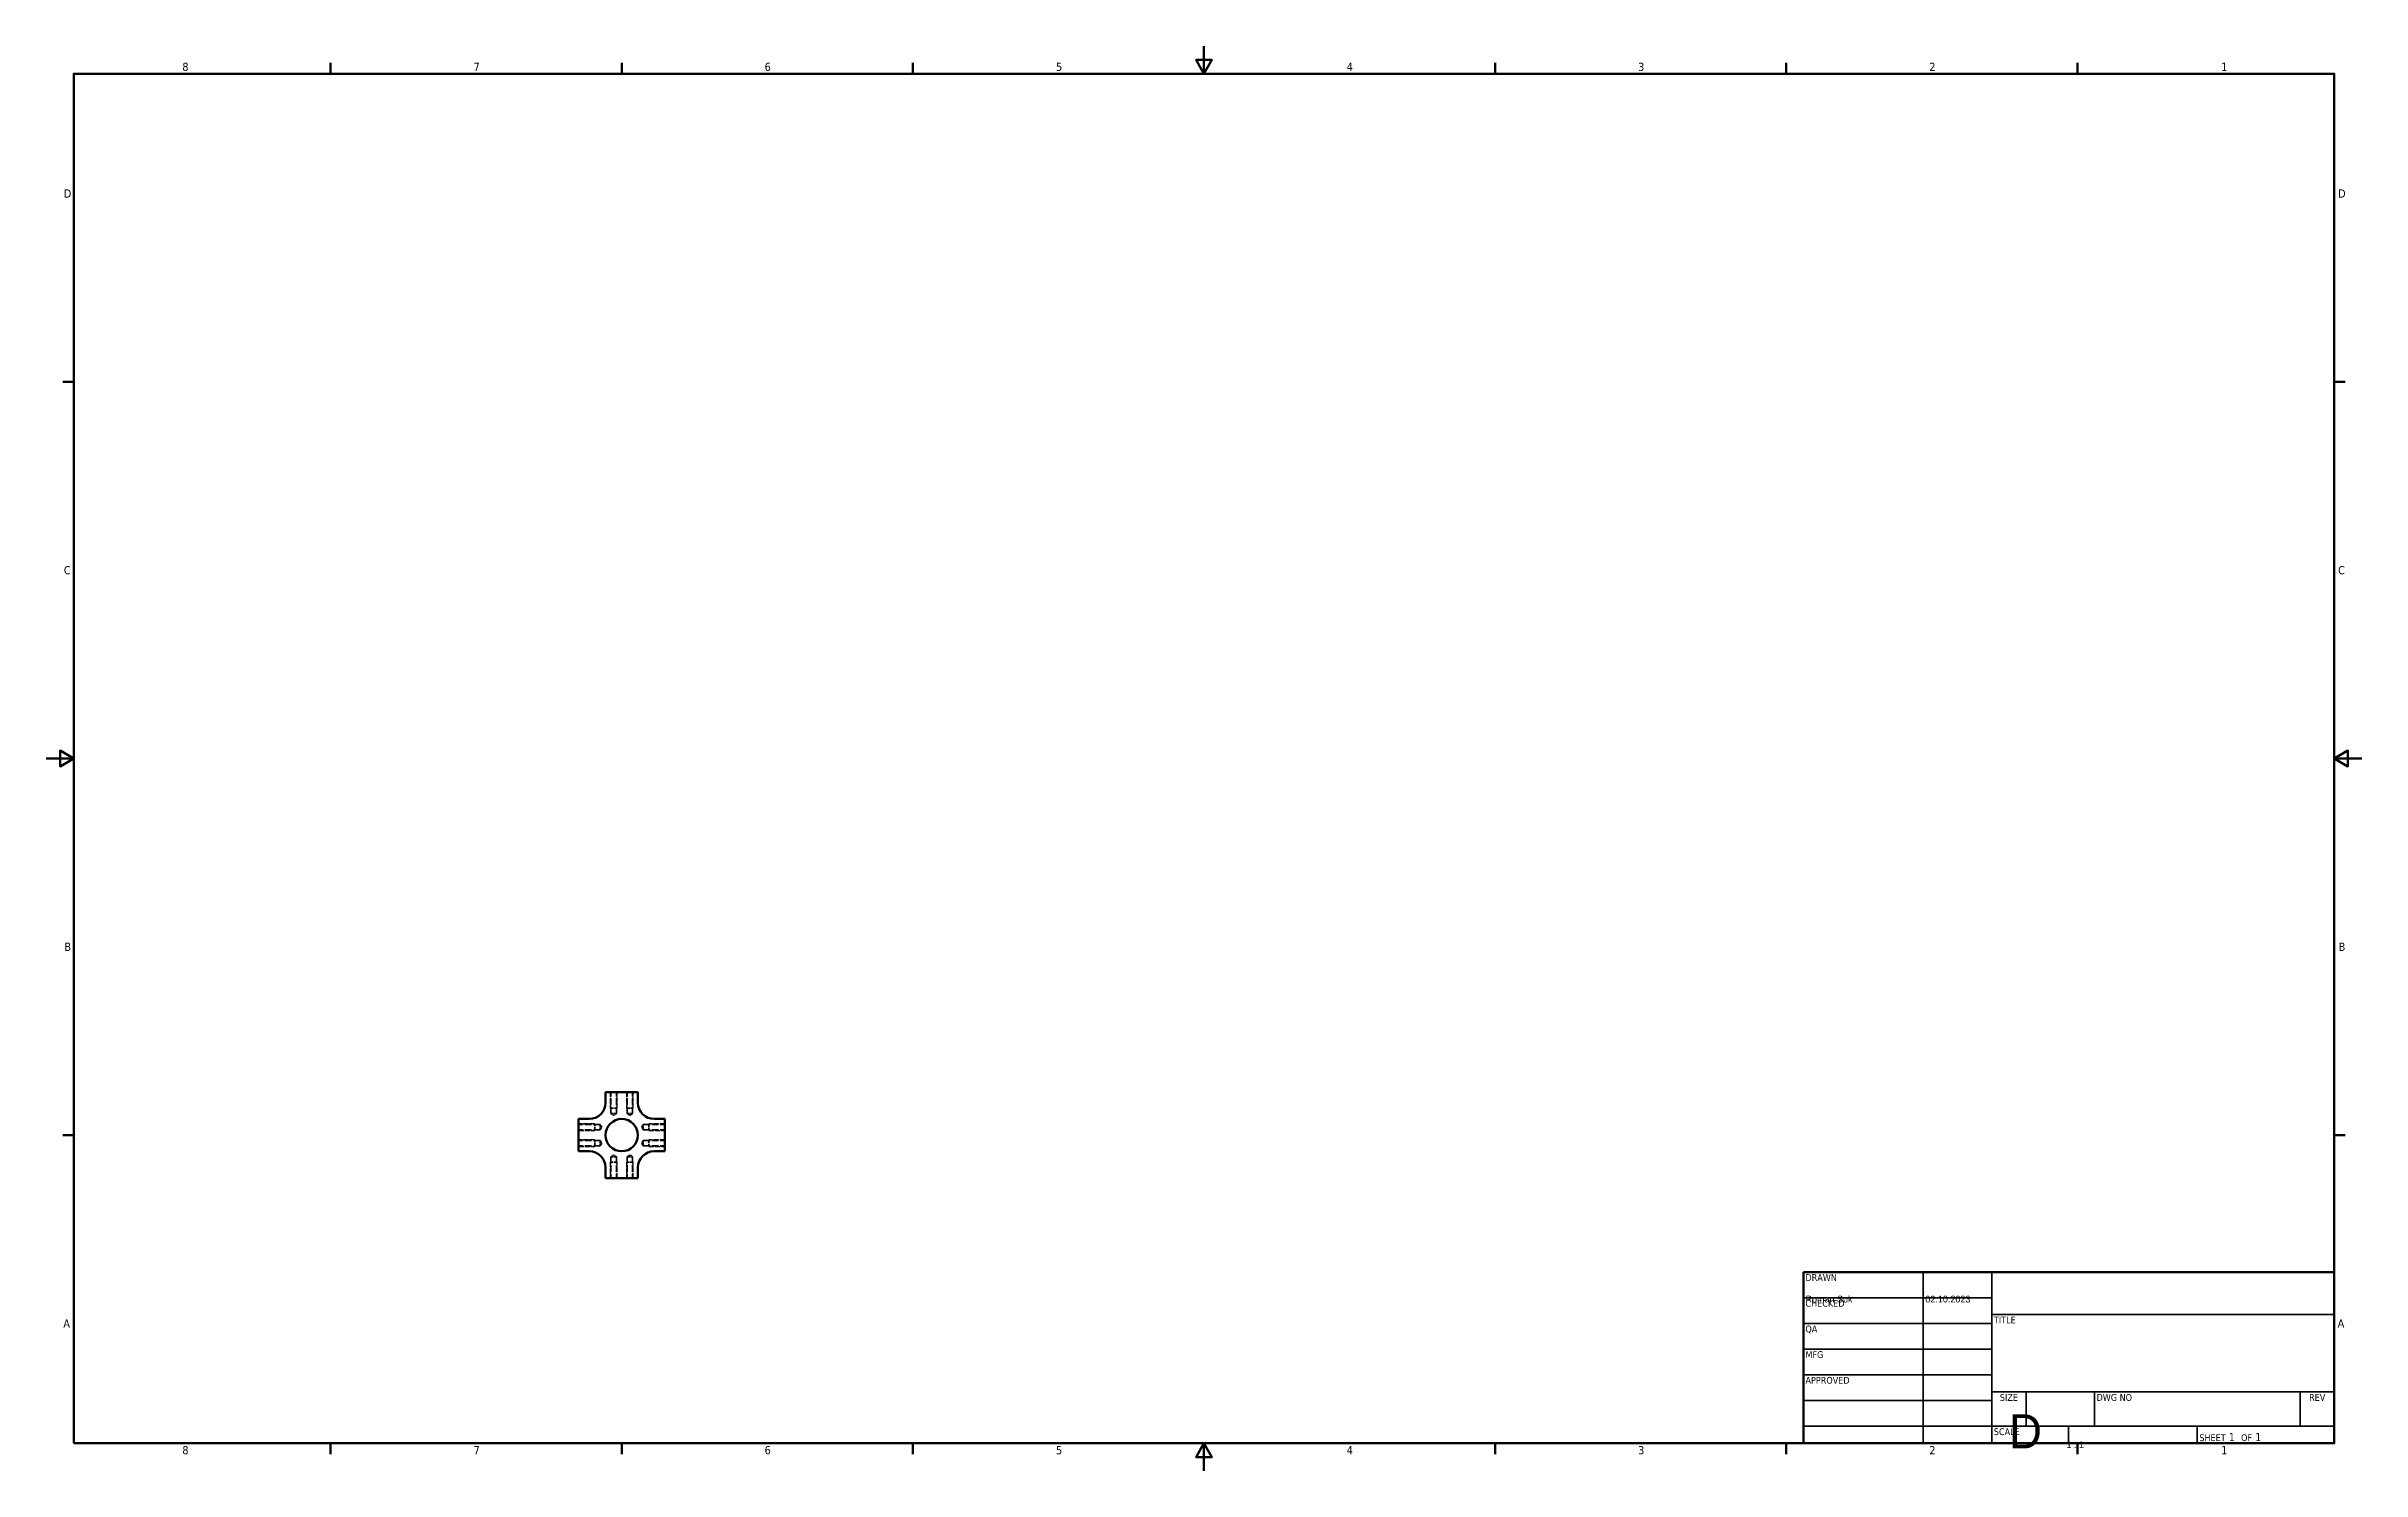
# Model space of a CAD drawing. Header units: millimetres. Extents: x 3 to 861, y 15 to 544.
import ezdxf
from ezdxf.enums import TextEntityAlignment as Align

# ---------------------------------------------------------------- set-up
doc = ezdxf.new("R2018")
doc.units = ezdxf.units.MM
doc.linetypes.add('DASHED', pattern=[0.2067, 0.1654, -0.0413])
for name, color, linetype, lineweight in [('Border (ANSI)', 7, 'Continuous', 70), ('Hidden (ANSI)', 7, 'DASHED', 35), ('Hidden Narrow (ANSI)', 7, 'DASHED', 25), ('Title (ANSI)', 7, 'Continuous', 50), ('Visible (ANSI)', 7, 'Continuous', 50)]:
    doc.layers.add(name, color=color, linetype=linetype, lineweight=lineweight)
doc.styles.add('Note Text (ANSI)', font='tahoma.ttf')
doc.styles.add('Text Style38', font='tahoma.ttf')

# ---------------------------------------------------------------- blocks, each defined once
blk = doc.blocks.new('Borders Default Border')
at = {"layer": 'Border (ANSI)'}
for p, q in [((107.95, 533.4), (107.95, 537.46)), ((215.9, 533.4), (215.9, 537.46)), ((323.85, 533.4), (323.85, 537.46)), ((539.75, 533.4), (539.75, 537.46)), ((647.7, 533.4), (647.7, 537.46)), ((755.65, 533.4), (755.65, 537.46)), ((12.7, 419.1), (8.64, 419.1)), ((850.9, 419.1), (854.96, 419.1)), ((12.7, 139.7), (8.64, 139.7)), ((850.9, 139.7), (854.96, 139.7)), ((107.95, 25.4), (107.95, 21.34)), ((215.9, 25.4), (215.9, 21.34)), ((323.85, 25.4), (323.85, 21.34)), ((539.75, 25.4), (539.75, 21.34)), ((647.7, 25.4), (647.7, 21.34)), ((755.65, 25.4), (755.65, 21.34))]:
    blk.add_line(p, q, dxfattribs=at)
at = {"layer": 'Border (ANSI)', "flags": 128}
for points in [[(431.8, 543.56), (431.8, 533.4), (428.87, 538.48), (434.73, 538.48), (431.8, 533.4)], [(12.7, 25.4), (12.7, 533.4), (850.9, 533.4), (850.9, 25.4), (12.7, 25.4)], [(2.54, 279.4), (12.7, 279.4), (7.62, 282.33), (7.62, 276.47), (12.7, 279.4)], [(861.06, 279.4), (850.9, 279.4), (855.98, 282.33), (855.98, 276.47), (850.9, 279.4)], [(431.8, 15.24), (431.8, 25.4), (428.87, 20.32), (434.73, 20.32), (431.8, 25.4)]]:
    blk.add_lwpolyline(points, dxfattribs=at)
at = {"layer": 'Border (ANSI)', "char_height": 3.05, "attachment_point": 7, "style": 'Note Text (ANSI)'}
for s, insert in [('8', (52.98, 534.35)), ('7', (160.98, 534.42)), ('6', (268.9, 534.35)), ('5', (376.93, 534.35)), ('4', (484.71, 534.42)), ('3', (592.78, 534.35)), ('2', (700.75, 534.42)), ('1', (808.94, 534.42)), ('D', (9.04, 487.43)), ('D', (852.32, 487.43)), ('C', (9.04, 347.67)), ('C', (852.32, 347.67)), ('B', (9.23, 208.03)), ('B', (852.51, 208.03)), ('A', (8.86, 68.33)), ('A', (852.14, 68.33)), ('8', (52.98, 21.27)), ('7', (160.98, 21.34)), ('6', (268.9, 21.27)), ('5', (376.93, 21.27)), ('4', (484.71, 21.34)), ('3', (592.78, 21.27)), ('2', (700.75, 21.34)), ('1', (808.94, 21.34))]:
    blk.add_mtext(s, dxfattribs=dict(at, insert=insert))
blk = doc.blocks.new('Title Blocks ANSI - Large')
at = {"layer": 'Title (ANSI)'}
for p, q in [((127, 189.23), (127, 125.73)), ((323.85, 189.23), (127, 189.23)), ((323.85, 125.73), (323.85, 189.23)), ((127, 125.73), (323.85, 125.73))]:
    blk.add_line(p, q, dxfattribs=at)
at = {"layer": 'Title (ANSI)', "lineweight": 35}
for p, q in [((171.45, 125.73), (171.45, 189.23)), ((196.85, 125.73), (196.85, 189.23)), ((127, 179.7), (196.85, 179.7)), ((196.85, 173.48), (323.85, 173.48)), ((127, 170.18), (196.85, 170.18)), ((127, 160.65), (196.85, 160.65)), ((127, 151.13), (196.85, 151.13)), ((127, 141.6), (196.85, 141.6)), ((323.85, 144.78), (196.85, 144.78)), ((209.55, 132.08), (209.55, 144.78)), ((234.95, 132.08), (234.95, 144.78)), ((311.15, 132.08), (311.15, 144.78)), ((196.85, 132.08), (127, 132.08)), ((323.85, 132.08), (196.85, 132.08)), ((225.3, 132.08), (225.3, 125.73)), ((273.05, 132.08), (273.05, 125.73))]:
    blk.add_line(p, q, dxfattribs=at)
at = {"layer": 'Title (ANSI)', "style": 'Text Style38'}
for s, p in [('DRAWN', (127.76, 188.47)), ('CHECKED', (127.76, 178.94)), ('TITLE', (197.61, 172.72)), ('QA', (127.76, 169.42)), ('MFG', (127.76, 159.89)), ('APPROVED', (127.76, 150.37)), ('DWG NO', (235.71, 144.02)), ('SCALE', (197.61, 131.32))]:
    blk.add_text(s, height=2.54, dxfattribs=at).set_placement(p, align=Align.TOP_LEFT)
for s, p in [('SIZE', (203.2, 144.02)), ('REV', (317.5, 144.02))]:
    blk.add_text(s, height=2.54, dxfattribs=at).set_placement(p, align=Align.TOP_CENTER)
at = {"layer": 'Title (ANSI)', "insert": (273.81, 126.49), "char_height": 3.048, "attachment_point": 7, "style": 'Note Text (ANSI)'}
blk.add_mtext('\\fTahoma|b0|i0;{\\H2.5400;SHEET}\\fTahoma|b0|i0;{\\H3.0480; 1  }\\fTahoma|b0|i0;{\\H2.5400;OF}\\fTahoma|b0|i0;{\\H3.0480; 1 }', dxfattribs=at)
at = {"layer": 'Title (ANSI)', "lineweight": 30, "flags": 104}
for tag, height, p in [('AUTHOR', 3.17, (127.76, 180.47)), ('CREATION_DATE', 3.17, (172.21, 180.47)), ('CHECKED_BY', 3.17, (127.76, 170.94)), ('CHECKED_DATE', 3.17, (172.21, 170.94)), ('MFG_APPROVED_BY', 3.17, (127.76, 151.89)), ('MFG_APPROVED_DATE', 3.17, (172.21, 151.89)), ('ENG_APPROVED_BY', 3.17, (127.76, 142.37)), ('ENG_APPROVAL_DATE', 3.17, (172.21, 142.37)), ('PART_NUMBER', 4.57, (235.71, 132.84))]:
    blk.add_attdef(tag, text='', height=height, dxfattribs=at).set_placement(p, align=Align.BOTTOM_LEFT)
for tag, height, p in [('COMPANY', 3.17, (260.35, 181.36)), ('REVISION_NUMBER', 3.17, (317.5, 136.52)), ('Sheet_Size', 4.57, (203.2, 136.52))]:
    blk.add_attdef(tag, text='', height=height, dxfattribs=at).set_placement(p, align=Align.MIDDLE_CENTER)
blk.add_attdef('TITLE', text='', height=4.57, dxfattribs=at).set_placement((197.61, 158.06), align=Align.MIDDLE_LEFT)
blk.add_attdef('Initial_View_Scale', text='', height=3.05, dxfattribs=at).set_placement((224.54, 126.49), align=Align.BOTTOM_RIGHT)

msp = doc.modelspace()

# ---------------------------------------------------------------- linework, layer by layer
at = {"layer": 'Hidden (ANSI)', "ltscale": 15.237473}
for p, q in [((211.89, 147.7), (211.89, 155.7)), ((213.91, 147.7), (213.91, 155.7)), ((217.89, 147.7), (217.89, 155.7)), ((219.91, 147.7), (219.91, 155.7)), ((207.9, 143.71), (199.9, 143.71)), ((207.9, 141.69), (199.9, 141.69)), ((207.9, 137.71), (199.9, 137.71)), ((223.9, 143.71), (231.9, 143.71)), ((223.9, 141.69), (231.9, 141.69)), ((223.9, 137.71), (231.9, 137.71)), ((207.9, 135.69), (199.9, 135.69)), ((211.89, 131.7), (211.89, 123.7)), ((213.91, 131.7), (213.91, 123.7)), ((217.89, 131.7), (217.89, 123.7)), ((219.91, 131.7), (219.91, 123.7)), ((223.9, 135.69), (231.9, 135.69))]:
    msp.add_line(p, q, dxfattribs=at)
at = {"layer": 'Hidden (ANSI)', "ltscale": 7.479626}
for p, q in [((211.65, 149.7), (214.15, 149.7)), ((217.65, 149.7), (220.15, 149.7)), ((205.9, 141.45), (205.9, 143.95)), ((205.9, 135.45), (205.9, 137.95)), ((225.9, 143.95), (225.9, 141.45)), ((225.9, 137.95), (225.9, 135.45)), ((214.15, 129.7), (211.65, 129.7)), ((220.15, 129.7), (217.65, 129.7))]:
    msp.add_line(p, q, dxfattribs=at)
at = {"layer": 'Hidden (ANSI)', "ltscale": 6.022575}
for p, q in [((213.91, 147.7), (211.89, 147.7)), ((219.91, 147.7), (217.89, 147.7)), ((207.9, 143.71), (207.9, 141.69)), ((207.9, 137.71), (207.9, 135.69)), ((223.9, 141.69), (223.9, 143.71)), ((223.9, 135.69), (223.9, 137.71)), ((211.89, 131.7), (213.91, 131.7)), ((217.89, 131.7), (219.91, 131.7))]:
    msp.add_line(p, q, dxfattribs=at)
at = {"layer": 'Hidden (ANSI)', "ltscale": 2.236426}
for p, q in [((212.9, 147.1), (211.89, 147.7)), ((212.9, 147.1), (213.91, 147.7)), ((218.9, 147.1), (217.89, 147.7)), ((218.9, 147.1), (219.91, 147.7)), ((208.5, 142.7), (207.9, 143.71)), ((208.5, 142.7), (207.9, 141.69)), ((208.5, 136.7), (207.9, 137.71)), ((223.3, 142.7), (223.9, 143.71)), ((223.3, 142.7), (223.9, 141.69)), ((223.3, 136.7), (223.9, 137.71)), ((208.5, 136.7), (207.9, 135.69)), ((212.9, 132.3), (211.89, 131.7)), ((212.9, 132.3), (213.91, 131.7)), ((218.9, 132.3), (217.89, 131.7)), ((218.9, 132.3), (219.91, 131.7)), ((223.3, 136.7), (223.9, 135.69))]:
    msp.add_line(p, q, dxfattribs=at)
at = {"layer": 'Hidden Narrow (ANSI)', "ltscale": 11.42808}
for p, q in [((211.65, 155.7), (211.65, 149.7)), ((214.15, 149.7), (214.15, 155.7)), ((217.65, 155.7), (217.65, 149.7)), ((220.15, 149.7), (220.15, 155.7)), ((205.9, 143.95), (199.9, 143.95)), ((199.9, 141.45), (205.9, 141.45)), ((205.9, 137.95), (199.9, 137.95)), ((231.9, 143.95), (225.9, 143.95)), ((225.9, 141.45), (231.9, 141.45)), ((231.9, 137.95), (225.9, 137.95)), ((199.9, 135.45), (205.9, 135.45)), ((211.65, 129.7), (211.65, 123.7)), ((214.15, 123.7), (214.15, 129.7)), ((217.65, 129.7), (217.65, 123.7)), ((220.15, 123.7), (220.15, 129.7)), ((225.9, 135.45), (231.9, 135.45))]:
    msp.add_line(p, q, dxfattribs=at)
at = {"layer": 'Visible (ANSI)'}
for p, q in [((209.9, 155.7), (209.9, 151.7)), ((221.9, 155.7), (209.9, 155.7)), ((221.9, 151.7), (221.9, 155.7)), ((203.9, 145.7), (199.9, 145.7)), ((199.9, 145.7), (199.9, 133.7)), ((231.9, 145.7), (227.9, 145.7)), ((231.9, 133.7), (231.9, 145.7)), ((199.9, 133.7), (203.9, 133.7)), ((227.9, 133.7), (231.9, 133.7)), ((209.9, 127.7), (209.9, 123.7)), ((209.9, 123.7), (221.9, 123.7)), ((221.9, 123.7), (221.9, 127.7))]:
    msp.add_line(p, q, dxfattribs=at)
msp.add_circle((215.9, 139.7), 6, dxfattribs=at)
for centre, start, end in [((203.9, 151.7), 270, 0), ((227.9, 151.7), 180, 270), ((203.9, 127.7), 0, 90), ((227.9, 127.7), 90, 180)]:
    msp.add_arc(centre, 6, start, end, dxfattribs=at)

# ---------------------------------------------------------------- block references
msp.add_blockref('Borders Default Border', (0, 0))
ref = msp.add_blockref('Title Blocks ANSI - Large', (527.05, -100.33))
lines = msp.add_mtext('Roman Suk', dxfattribs={"layer": 'Title (ANSI)', "insert": (654.81, 80.14), "char_height": 2.5, "attachment_point": 1})
ref.add_attrib('AUTHOR', '', (654.81, 80.14), dxfattribs={"flags": 104}).embed_mtext(lines)
lines = msp.add_mtext('02.10.2023', dxfattribs={"layer": 'Title (ANSI)', "insert": (699.26, 80.14), "char_height": 2.5, "attachment_point": 1})
ref.add_attrib('CREATION_DATE', '', (699.26, 80.14), dxfattribs={"flags": 104}).embed_mtext(lines)
lines = msp.add_mtext('D', dxfattribs={"layer": 'Title (ANSI)', "insert": (730.25, 36.2), "char_height": 12.7, "attachment_point": 1})
ref.add_attrib('Sheet_Size', '', (730.25, 36.2), dxfattribs={"flags": 104}).embed_mtext(lines)
lines = msp.add_mtext('1 : 1', dxfattribs={"layer": 'Title (ANSI)', "insert": (751.59, 26.16), "char_height": 2.5, "attachment_point": 1})
ref.add_attrib('Initial_View_Scale', '', (751.59, 26.16), dxfattribs={"flags": 104}).embed_mtext(lines)

doc.saveas('drawing.dxf')
